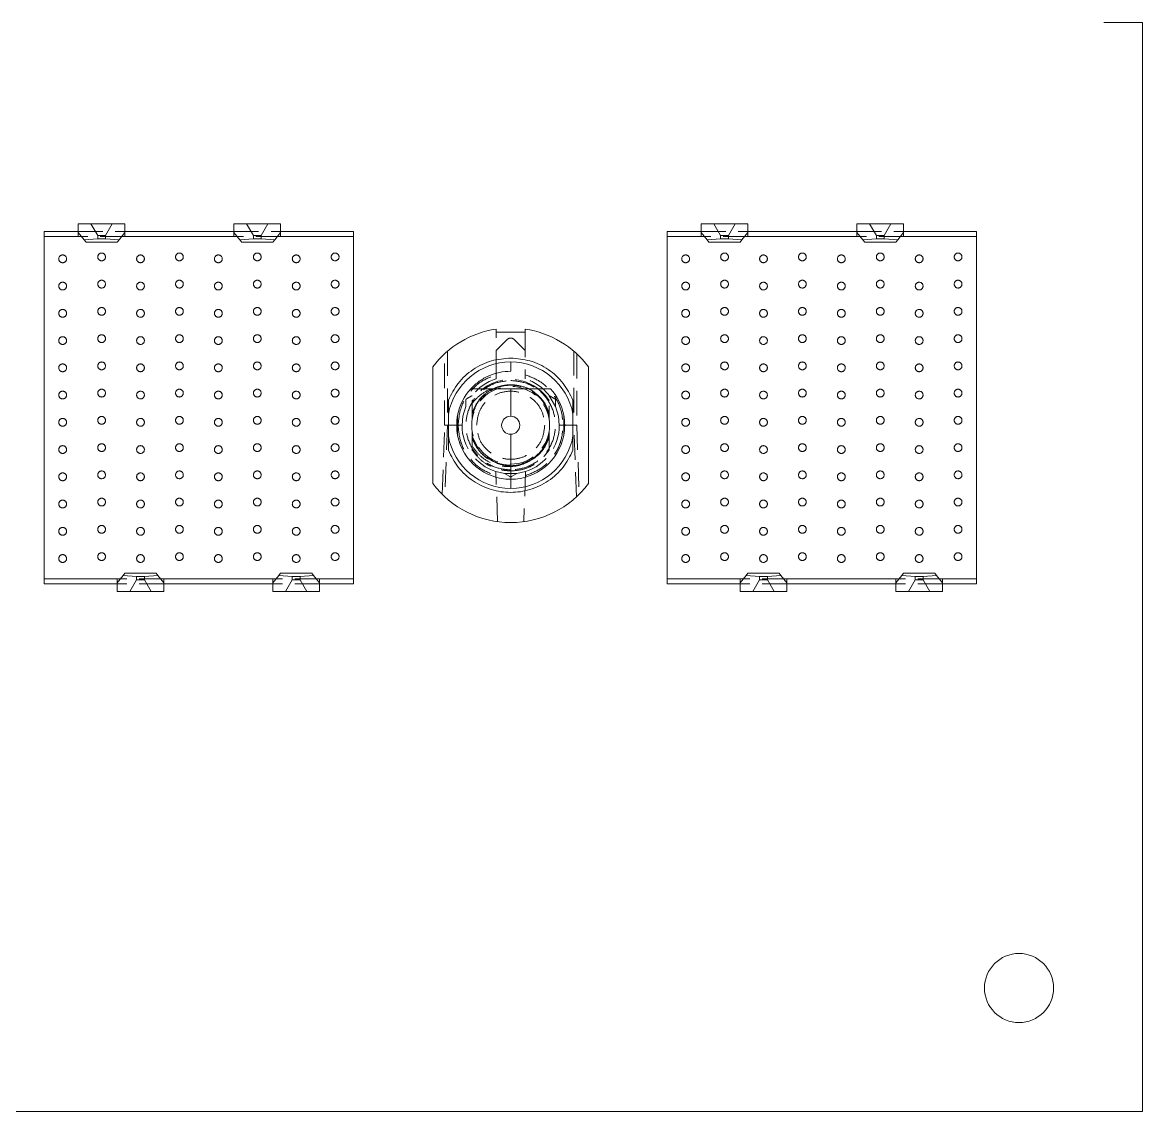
# Model space of a CAD drawing. Header units: millimetres. Extents: x 5 to 589, y 5 to 415.
# Drawn here: x 450.9 to 508.5, y 96.4 to 152.4 of the extents above; entities that cross this region are included whole.
import ezdxf

# ---------------------------------------------------------------- set-up
doc = ezdxf.new("R2010")
doc.units = ezdxf.units.MM
doc.linetypes.add('HIDDEN', pattern=[1.905, 1.27, -0.635])

msp = doc.modelspace()

# ---------------------------------------------------------------- linework, layer by layer
at = {"color": 7, "linetype": 'Continuous', "lineweight": 15}
for p, q in [((506.457, 152.364), (508.457, 152.364)), ((508.457, 96.394), (508.457, 152.364)), ((452.017, 141.614), (453.767, 141.614)), ((452.017, 141.614), (452.017, 141.364)), ((453.767, 141.564), (453.767, 142.014)), ((453.767, 142.014), (454.421, 142.014)), ((454.421, 142.014), (454.767, 141.414)), ((454.421, 142.014), (455.513, 142.014)), ((455.167, 141.414), (455.513, 142.014)), ((455.513, 142.014), (456.167, 142.014)), ((456.167, 142.014), (456.167, 141.564)), ((456.167, 141.614), (461.767, 141.614)), ((461.767, 141.564), (461.767, 142.014)), ((461.767, 142.014), (462.421, 142.014)), ((462.421, 142.014), (462.767, 141.414)), ((462.421, 142.014), (463.513, 142.014)), ((463.167, 141.414), (463.513, 142.014)), ((463.513, 142.014), (464.167, 142.014)), ((464.167, 142.014), (464.167, 141.564)), ((464.167, 141.614), (467.917, 141.614)), ((467.917, 141.614), (467.917, 141.364)), ((484.027, 141.614), (485.777, 141.614)), ((484.027, 141.614), (484.027, 141.364)), ((485.777, 141.564), (485.777, 142.014)), ((485.777, 142.014), (486.431, 142.014)), ((486.431, 142.014), (486.777, 141.414)), ((486.431, 142.014), (487.523, 142.014)), ((487.177, 141.414), (487.523, 142.014)), ((487.523, 142.014), (488.177, 142.014)), ((488.177, 142.014), (488.177, 141.564)), ((488.177, 141.614), (493.777, 141.614)), ((493.777, 141.564), (493.777, 142.014)), ((493.777, 142.014), (494.431, 142.014)), ((494.431, 142.014), (494.777, 141.414)), ((494.431, 142.014), (495.523, 142.014)), ((495.177, 141.414), (495.523, 142.014)), ((495.523, 142.014), (496.177, 142.014)), ((496.177, 142.014), (496.177, 141.564)), ((496.177, 141.614), (499.927, 141.614)), ((499.927, 141.614), (499.927, 141.364)), ((452.017, 141.364), (452.017, 123.764)), ((453.767, 141.364), (452.017, 141.364)), ((454.072, 141.183), (453.767, 141.564)), ((453.767, 141.364), (453.767, 141.564)), ((454.072, 141.183), (454.767, 141.244)), ((454.167, 141.064), (454.072, 141.183)), ((455.767, 141.064), (454.167, 141.064)), ((455.167, 141.414), (454.767, 141.414)), ((454.767, 141.414), (454.767, 141.244)), ((454.767, 141.244), (455.167, 141.244)), ((455.167, 141.244), (455.167, 141.414)), ((455.167, 141.244), (455.862, 141.183)), ((455.862, 141.183), (455.767, 141.064)), ((455.862, 141.183), (456.167, 141.564)), ((456.167, 141.564), (456.167, 141.364)), ((461.767, 141.364), (456.167, 141.364)), ((462.072, 141.183), (461.767, 141.564)), ((461.767, 141.364), (461.767, 141.564)), ((462.072, 141.183), (462.767, 141.244)), ((462.167, 141.064), (462.072, 141.183)), ((463.767, 141.064), (462.167, 141.064)), ((462.767, 141.414), (462.767, 141.244)), ((463.167, 141.414), (462.767, 141.414)), ((462.767, 141.244), (463.167, 141.244)), ((463.167, 141.244), (463.167, 141.414)), ((463.167, 141.244), (463.862, 141.183)), ((463.862, 141.183), (463.767, 141.064)), ((464.167, 141.564), (463.862, 141.183)), ((464.167, 141.564), (464.167, 141.364)), ((467.917, 141.364), (464.167, 141.364)), ((467.917, 123.764), (467.917, 141.364)), ((485.777, 141.364), (484.027, 141.364)), ((484.027, 141.364), (484.027, 123.764)), ((486.082, 141.183), (485.777, 141.564)), ((485.777, 141.364), (485.777, 141.564)), ((486.082, 141.183), (486.777, 141.244)), ((486.177, 141.064), (486.082, 141.183)), ((487.777, 141.064), (486.177, 141.064)), ((486.777, 141.414), (486.777, 141.244)), ((487.177, 141.414), (486.777, 141.414)), ((486.777, 141.244), (487.177, 141.244)), ((487.177, 141.244), (487.177, 141.414)), ((487.177, 141.244), (487.872, 141.183)), ((487.872, 141.183), (487.777, 141.064)), ((487.872, 141.183), (488.177, 141.564)), ((488.177, 141.564), (488.177, 141.364)), ((493.777, 141.364), (488.177, 141.364)), ((494.082, 141.183), (493.777, 141.564)), ((493.777, 141.364), (493.777, 141.564)), ((494.082, 141.183), (494.777, 141.244)), ((494.177, 141.064), (494.082, 141.183)), ((495.777, 141.064), (494.177, 141.064)), ((494.777, 141.414), (494.777, 141.244)), ((495.177, 141.414), (494.777, 141.414)), ((494.777, 141.244), (495.177, 141.244)), ((495.177, 141.244), (495.177, 141.414)), ((495.177, 141.244), (495.872, 141.183)), ((495.872, 141.183), (495.777, 141.064)), ((496.177, 141.564), (495.872, 141.183)), ((496.177, 141.564), (496.177, 141.364)), ((499.927, 141.364), (496.177, 141.364)), ((499.927, 123.764), (499.927, 141.364)), ((475.237, 136.607), (475.237, 136.439)), ((476.737, 136.439), (475.237, 136.439)), ((476.737, 136.607), (476.737, 136.439)), ((475.987, 134.914), (475.987, 134.439)), ((471.987, 134.664), (471.987, 128.664)), ((479.987, 128.664), (479.987, 134.664)), ((475.987, 132.129), (475.987, 133.539)), ((475.987, 128.889), (475.987, 131.199)), ((475.987, 128.889), (475.987, 128.414)), ((452.017, 123.764), (455.767, 123.764)), ((452.017, 123.764), (452.017, 123.514)), ((456.072, 123.945), (455.767, 123.564)), ((455.767, 123.564), (455.767, 123.764)), ((456.072, 123.945), (456.167, 124.064)), ((456.767, 123.884), (456.072, 123.945)), ((456.167, 124.064), (457.767, 124.064)), ((457.167, 123.884), (456.767, 123.884)), ((456.767, 123.884), (456.767, 123.714)), ((457.862, 123.945), (457.167, 123.884)), ((457.167, 123.714), (457.167, 123.884)), ((457.767, 124.064), (457.862, 123.945)), ((457.862, 123.945), (458.167, 123.564)), ((458.167, 123.764), (463.767, 123.764)), ((458.167, 123.764), (458.167, 123.564)), ((463.767, 123.564), (464.071, 123.945)), ((463.767, 123.564), (463.767, 123.764)), ((464.071, 123.945), (464.167, 124.064)), ((464.767, 123.884), (464.071, 123.945)), ((464.167, 124.064), (465.767, 124.064)), ((465.167, 123.884), (464.767, 123.884)), ((464.767, 123.884), (464.767, 123.714)), ((465.862, 123.945), (465.167, 123.884)), ((465.167, 123.714), (465.167, 123.884)), ((465.767, 124.064), (465.862, 123.945)), ((465.862, 123.945), (466.167, 123.564)), ((466.167, 123.764), (467.917, 123.764)), ((466.167, 123.764), (466.167, 123.564)), ((467.917, 123.514), (467.917, 123.764)), ((484.027, 123.764), (487.777, 123.764)), ((484.027, 123.764), (484.027, 123.514)), ((488.082, 123.945), (487.777, 123.564)), ((487.777, 123.564), (487.777, 123.764)), ((488.082, 123.945), (488.177, 124.064)), ((488.777, 123.884), (488.082, 123.945)), ((488.177, 124.064), (489.777, 124.064)), ((489.177, 123.884), (488.777, 123.884)), ((488.777, 123.884), (488.777, 123.714)), ((489.872, 123.945), (489.177, 123.884)), ((489.177, 123.714), (489.177, 123.884)), ((489.777, 124.064), (489.872, 123.945)), ((489.872, 123.945), (490.177, 123.564)), ((490.177, 123.764), (495.777, 123.764)), ((490.177, 123.764), (490.177, 123.564)), ((495.777, 123.564), (496.081, 123.945)), ((495.777, 123.564), (495.777, 123.764)), ((496.081, 123.945), (496.177, 124.064)), ((496.777, 123.884), (496.081, 123.945)), ((496.177, 124.064), (497.777, 124.064)), ((496.777, 123.884), (496.777, 123.714)), ((497.177, 123.884), (496.777, 123.884)), ((497.872, 123.945), (497.177, 123.884)), ((497.177, 123.714), (497.177, 123.884)), ((497.777, 124.064), (497.872, 123.945)), ((497.872, 123.945), (498.177, 123.564)), ((498.177, 123.764), (499.927, 123.764)), ((498.177, 123.764), (498.177, 123.564)), ((499.927, 123.514), (499.927, 123.764)), ((452.017, 123.514), (455.767, 123.514)), ((455.767, 123.114), (455.767, 123.564)), ((456.767, 123.714), (456.421, 123.114)), ((456.767, 123.714), (457.167, 123.714)), ((457.513, 123.114), (457.167, 123.714)), ((458.167, 123.564), (458.167, 123.114)), ((463.767, 123.514), (458.167, 123.514)), ((463.767, 123.114), (463.767, 123.564)), ((464.767, 123.714), (464.421, 123.114)), ((464.767, 123.714), (465.167, 123.714)), ((465.513, 123.114), (465.167, 123.714)), ((466.167, 123.564), (466.167, 123.114)), ((467.917, 123.514), (466.167, 123.514)), ((484.027, 123.514), (487.777, 123.514)), ((487.777, 123.114), (487.777, 123.564)), ((488.777, 123.714), (488.431, 123.114)), ((488.777, 123.714), (489.177, 123.714)), ((489.523, 123.114), (489.177, 123.714)), ((490.177, 123.564), (490.177, 123.114)), ((495.777, 123.514), (490.177, 123.514)), ((495.777, 123.114), (495.777, 123.564)), ((496.777, 123.714), (496.431, 123.114)), ((496.777, 123.714), (497.177, 123.714)), ((497.523, 123.114), (497.177, 123.714)), ((498.177, 123.564), (498.177, 123.114)), ((499.927, 123.514), (498.177, 123.514)), ((456.421, 123.114), (455.767, 123.114)), ((457.513, 123.114), (456.421, 123.114)), ((458.167, 123.114), (457.513, 123.114)), ((464.421, 123.114), (463.767, 123.114)), ((465.513, 123.114), (464.421, 123.114)), ((466.167, 123.114), (465.513, 123.114)), ((488.431, 123.114), (487.777, 123.114)), ((489.523, 123.114), (488.431, 123.114)), ((490.177, 123.114), (489.523, 123.114)), ((496.431, 123.114), (495.777, 123.114)), ((497.523, 123.114), (496.431, 123.114)), ((498.177, 123.114), (497.523, 123.114)), ((76.657, 96.394), (508.457, 96.394))]:
    msp.add_line(p, q, dxfattribs=at)
at = {"color": 7, "linetype": 'HIDDEN', "lineweight": 0}
for p, q in [((453.767, 141.614), (456.167, 141.614)), ((461.767, 141.614), (464.167, 141.614)), ((485.777, 141.614), (488.177, 141.614)), ((493.777, 141.614), (496.177, 141.614)), ((456.167, 141.364), (453.767, 141.364)), ((464.167, 141.364), (461.767, 141.364)), ((488.177, 141.364), (485.777, 141.364)), ((496.177, 141.364), (493.777, 141.364)), ((475.237, 134.258), (475.237, 136.439)), ((476.737, 136.439), (476.737, 134.258)), ((475.237, 135.499), (475.81, 136.072)), ((476.164, 136.072), (476.737, 135.499)), ((472.593, 131.664), (472.593, 135.335)), ((472.737, 135.464), (472.737, 132.314)), ((479.237, 132.314), (479.237, 135.464)), ((479.381, 135.335), (479.381, 131.664)), ((477.385, 133.553), (477.962, 132.937)), ((478.295, 132.624), (477.972, 133.183)), ((474.012, 132.937), (474.012, 131.979)), ((474.012, 132.665), (474.012, 132.315)), ((474.174, 132.63), (474.012, 132.315)), ((474.012, 132.23), (474.159, 132.543)), ((477.668, 132.887), (477.962, 132.315)), ((477.668, 132.886), (477.962, 132.315)), ((477.802, 132.569), (477.962, 132.23)), ((477.962, 132.315), (477.838, 132.556)), ((477.962, 132.665), (477.962, 132.315)), ((477.962, 131.979), (477.962, 132.23)), ((472.468, 128.111), (472.593, 131.664)), ((472.737, 131.664), (472.593, 131.664)), ((472.737, 131.664), (472.608, 127.978)), ((472.737, 131.664), (473.287, 131.664)), ((473.487, 131.664), (473.287, 131.664)), ((474.012, 131.349), (474.012, 130.591)), ((477.962, 131.098), (477.962, 131.349)), ((478.687, 131.664), (478.487, 131.664)), ((478.687, 131.664), (479.237, 131.664)), ((479.366, 127.978), (479.237, 131.664)), ((479.237, 131.664), (479.381, 131.664)), ((479.381, 131.664), (479.505, 128.111)), ((474.274, 130.541), (474.012, 131.098)), ((474.274, 130.541), (474.012, 131.098)), ((474.012, 131.013), (474.012, 130.39)), ((474.012, 131.013), (474.219, 130.61)), ((477.962, 131.098), (477.601, 130.392)), ((477.962, 131.013), (477.698, 130.499)), ((477.698, 130.499), (477.962, 131.013)), ((477.962, 131.013), (477.698, 130.499)), ((477.962, 131.098), (477.711, 130.566)), ((477.962, 131.098), (477.711, 130.566)), ((477.732, 130.566), (477.962, 131.013)), ((477.962, 130.39), (477.962, 131.013)), ((478.712, 131.139), (478.712, 131.139)), ((474.012, 130.39), (474.241, 130.117)), ((477.756, 130.144), (477.962, 130.39)), ((474.947, 129.863), (475.307, 129.705)), ((475.312, 126.71), (475.222, 129.284)), ((475.664, 129.185), (475.222, 129.284)), ((475.498, 129.375), (475.987, 129.314)), ((475.937, 129.027), (475.664, 129.185)), ((475.664, 129.185), (476.31, 129.185)), ((475.987, 129.314), (476.21, 129.342)), ((476.31, 129.185), (476.037, 129.027)), ((476.752, 129.284), (476.31, 129.185)), ((476.752, 129.284), (476.662, 126.71)), ((458.167, 123.764), (455.767, 123.764)), ((466.167, 123.764), (463.767, 123.764)), ((490.177, 123.764), (487.777, 123.764)), ((498.177, 123.764), (495.777, 123.764)), ((458.167, 123.514), (455.767, 123.514)), ((466.167, 123.514), (463.767, 123.514)), ((490.177, 123.514), (487.777, 123.514)), ((498.177, 123.514), (495.777, 123.514))]:
    msp.add_line(p, q, dxfattribs=at)
at = {"color": 7, "linetype": 'HIDDEN', "lineweight": 0, "flags": 128}
for points in [[(475.211, 133.593), (475.239, 133.597), (475.248, 133.597), (475.25, 133.597), (475.251, 133.596), (475.251, 133.596), (475.251, 133.596), (475.251, 133.596), (475.251, 133.596), (475.251, 133.596), (475.251, 133.596), (475.251, 133.596), (475.251, 133.596), (475.251, 133.596), (475.251, 133.596), (475.251, 133.596), (475.251, 133.596), (475.251, 133.596), (475.251, 133.596), (475.251, 133.596), (475.251, 133.596), (475.251, 133.596), (475.251, 133.596), (475.251, 133.596), (475.251, 133.596), (475.251, 133.596), (475.251, 133.596), (475.251, 133.596), (475.251, 133.595), (475.251, 133.595), (475.25, 133.594), (475.248, 133.592), (475.118, 133.528), (474.955, 133.44)], [(473.487, 131.664), (473.531, 132.13), (473.679, 132.624)], [(474.012, 132.937), (474.012, 132.937)], [(474.012, 132.937), (474.012, 132.937)], [(474.012, 132.937), (474.012, 132.937)], [(474.012, 132.937), (474.012, 132.937)], [(474.012, 132.937), (474.012, 132.937)], [(474.012, 132.937), (474.012, 132.937)], [(474.012, 132.937), (474.012, 132.937)], [(474.012, 132.937), (474.012, 132.937)], [(477.962, 132.937), (477.962, 132.937)], [(478.295, 132.624), (478.443, 132.13), (478.487, 131.664)], [(474.012, 131.979), (474.012, 131.979)], [(477.962, 132.23), (477.962, 132.23)], [(477.962, 132.23), (477.962, 132.23)], [(477.962, 132.23), (477.962, 132.23)], [(477.962, 132.23), (477.962, 132.23)], [(477.962, 132.23), (477.962, 132.23)], [(474.012, 131.349), (474.012, 131.349)], [(477.962, 131.098), (477.962, 131.098)], [(477.962, 131.098), (477.962, 131.098)], [(477.962, 131.098), (477.962, 131.098)], [(477.962, 131.098), (477.962, 131.098)], [(477.962, 131.098), (477.962, 131.098)], [(477.962, 131.098), (477.962, 131.098)], [(477.962, 131.098), (477.962, 131.098)], [(477.962, 131.098), (477.962, 131.098)], [(474.012, 130.39), (474.012, 130.39)], [(474.012, 130.39), (474.012, 130.39)], [(474.012, 130.39), (474.012, 130.39)], [(474.012, 130.39), (474.012, 130.39)], [(474.012, 130.39), (474.012, 130.39)], [(474.012, 130.39), (474.012, 130.39)], [(474.012, 130.39), (474.012, 130.39)], [(474.208, 130.637), (474.208, 130.637)], [(477.962, 130.39), (477.962, 130.39)], [(474.96, 129.885), (474.96, 129.885)]]:
    msp.add_lwpolyline(points, dxfattribs=at)
at = {"color": 7, "linetype": 'HIDDEN', "lineweight": 0}
for centre, radius in [((454.967, 140.314), 0.2), ((458.967, 140.314), 0.2), ((462.967, 140.314), 0.2), ((466.967, 140.314), 0.2), ((486.977, 140.314), 0.2), ((490.977, 140.314), 0.2), ((494.977, 140.314), 0.2), ((498.977, 140.314), 0.2), ((452.967, 140.214), 0.2), ((456.967, 140.214), 0.2), ((460.967, 140.214), 0.2), ((464.967, 140.214), 0.2), ((484.977, 140.214), 0.2), ((488.977, 140.214), 0.2), ((492.977, 140.214), 0.2), ((496.977, 140.214), 0.2), ((452.967, 138.814), 0.2), ((454.967, 138.914), 0.2), ((456.967, 138.814), 0.2), ((458.967, 138.914), 0.2), ((460.967, 138.814), 0.2), ((462.967, 138.914), 0.2), ((464.967, 138.814), 0.2), ((466.967, 138.914), 0.2), ((484.977, 138.814), 0.2), ((486.977, 138.914), 0.2), ((488.977, 138.814), 0.2), ((490.977, 138.914), 0.2), ((492.977, 138.814), 0.2), ((494.977, 138.914), 0.2), ((496.977, 138.814), 0.2), ((498.977, 138.914), 0.2), ((452.967, 137.414), 0.2), ((454.967, 137.514), 0.2), ((456.967, 137.414), 0.2), ((458.967, 137.514), 0.2), ((460.967, 137.414), 0.2), ((462.967, 137.514), 0.2), ((464.967, 137.414), 0.2), ((466.967, 137.514), 0.2), ((484.977, 137.414), 0.2), ((486.977, 137.514), 0.2), ((488.977, 137.414), 0.2), ((490.977, 137.514), 0.2), ((492.977, 137.414), 0.2), ((494.977, 137.514), 0.2), ((496.977, 137.414), 0.2), ((498.977, 137.514), 0.2), ((452.967, 136.014), 0.2), ((454.967, 136.114), 0.2), ((456.967, 136.014), 0.2), ((458.967, 136.114), 0.2), ((460.967, 136.014), 0.2), ((462.967, 136.114), 0.2), ((464.967, 136.014), 0.2), ((466.967, 136.114), 0.2), ((484.977, 136.014), 0.2), ((486.977, 136.114), 0.2), ((488.977, 136.014), 0.2), ((490.977, 136.114), 0.2), ((492.977, 136.014), 0.2), ((494.977, 136.114), 0.2), ((496.977, 136.014), 0.2), ((498.977, 136.114), 0.2), ((452.967, 134.614), 0.2), ((454.967, 134.714), 0.2), ((456.967, 134.614), 0.2), ((458.967, 134.714), 0.2), ((460.967, 134.614), 0.2), ((462.967, 134.714), 0.2), ((464.967, 134.614), 0.2), ((466.967, 134.714), 0.2), ((484.977, 134.614), 0.2), ((486.977, 134.714), 0.2), ((488.977, 134.614), 0.2), ((490.977, 134.714), 0.2), ((492.977, 134.614), 0.2), ((494.977, 134.714), 0.2), ((496.977, 134.614), 0.2), ((498.977, 134.714), 0.2), ((475.987, 131.664), 2), ((452.967, 133.214), 0.2), ((454.967, 133.314), 0.2), ((456.967, 133.214), 0.2), ((458.967, 133.314), 0.2), ((460.967, 133.214), 0.2), ((462.967, 133.314), 0.2), ((464.967, 133.214), 0.2), ((466.967, 133.314), 0.2), ((484.977, 133.214), 0.2), ((486.977, 133.314), 0.2), ((488.977, 133.214), 0.2), ((490.977, 133.314), 0.2), ((492.977, 133.214), 0.2), ((494.977, 133.314), 0.2), ((496.977, 133.214), 0.2), ((498.977, 133.314), 0.2), ((452.967, 131.814), 0.2), ((454.967, 131.914), 0.2), ((456.967, 131.814), 0.2), ((458.967, 131.914), 0.2), ((460.967, 131.814), 0.2), ((462.967, 131.914), 0.2), ((464.967, 131.814), 0.2), ((466.967, 131.914), 0.2), ((484.977, 131.814), 0.2), ((486.977, 131.914), 0.2), ((488.977, 131.814), 0.2), ((490.977, 131.914), 0.2), ((492.977, 131.814), 0.2), ((494.977, 131.914), 0.2), ((496.977, 131.814), 0.2), ((498.977, 131.914), 0.2), ((454.967, 130.514), 0.2), ((458.967, 130.514), 0.2), ((462.967, 130.514), 0.2), ((466.967, 130.514), 0.2), ((486.977, 130.514), 0.2), ((490.977, 130.514), 0.2), ((494.977, 130.514), 0.2), ((498.977, 130.514), 0.2), ((452.967, 130.414), 0.2), ((456.967, 130.414), 0.2), ((460.967, 130.414), 0.2), ((464.967, 130.414), 0.2), ((484.977, 130.414), 0.2), ((488.977, 130.414), 0.2), ((492.977, 130.414), 0.2), ((496.977, 130.414), 0.2), ((452.967, 129.014), 0.2), ((454.967, 129.114), 0.2), ((456.967, 129.014), 0.2), ((458.967, 129.114), 0.2), ((460.967, 129.014), 0.2), ((462.967, 129.114), 0.2), ((464.967, 129.014), 0.2), ((466.967, 129.114), 0.2), ((484.977, 129.014), 0.2), ((486.977, 129.114), 0.2), ((488.977, 129.014), 0.2), ((490.977, 129.114), 0.2), ((492.977, 129.014), 0.2), ((494.977, 129.114), 0.2), ((496.977, 129.014), 0.2), ((498.977, 129.114), 0.2), ((452.967, 127.614), 0.2), ((454.967, 127.714), 0.2), ((456.967, 127.614), 0.2), ((458.967, 127.714), 0.2), ((460.967, 127.614), 0.2), ((462.967, 127.714), 0.2), ((464.967, 127.614), 0.2), ((466.967, 127.714), 0.2), ((484.977, 127.614), 0.2), ((486.977, 127.714), 0.2), ((488.977, 127.614), 0.2), ((490.977, 127.714), 0.2), ((492.977, 127.614), 0.2), ((494.977, 127.714), 0.2), ((496.977, 127.614), 0.2), ((498.977, 127.714), 0.2), ((452.967, 126.214), 0.2), ((454.967, 126.314), 0.2), ((456.967, 126.214), 0.2), ((458.967, 126.314), 0.2), ((460.967, 126.214), 0.2), ((462.967, 126.314), 0.2), ((464.967, 126.214), 0.2), ((466.967, 126.314), 0.2), ((484.977, 126.214), 0.2), ((486.977, 126.314), 0.2), ((488.977, 126.214), 0.2), ((490.977, 126.314), 0.2), ((492.977, 126.214), 0.2), ((494.977, 126.314), 0.2), ((496.977, 126.214), 0.2), ((498.977, 126.314), 0.2), ((452.967, 124.814), 0.2), ((454.967, 124.914), 0.2), ((456.967, 124.814), 0.2), ((458.967, 124.914), 0.2), ((460.967, 124.814), 0.2), ((462.967, 124.914), 0.2), ((464.967, 124.814), 0.2), ((466.967, 124.914), 0.2), ((484.977, 124.814), 0.2), ((486.977, 124.914), 0.2), ((488.977, 124.814), 0.2), ((490.977, 124.914), 0.2), ((492.977, 124.814), 0.2), ((494.977, 124.914), 0.2), ((496.977, 124.814), 0.2), ((498.977, 124.914), 0.2)]:
    msp.add_circle(centre, radius, dxfattribs=at)
at = {"color": 7, "linetype": 'Continuous', "lineweight": 15}
msp.add_circle((502.107, 102.744), 1.775, dxfattribs=at)
for radius, start, end in [(5, 98.62693, 143.1301), (5, 36.8699, 81.37307), (3.25, 90, 169.93673), (3.25, 10.06327, 90), (2.775, 137.49336, 169.10705), (2.775, 10.89324, 42.50663), (2.775, 169.10668, 190.89376), (0.465, 90, 270), (0.465, 270, 90), (2.775, 349.10676, 10.89295), (3.25, 190.06327, 270), (2.775, 190.89295, 270), (2.775, 270, 349.10705), (3.25, 270, 349.93673), (5, 216.8699, 323.1301)]:
    msp.add_arc((475.987, 131.664), radius, start, end, dxfattribs=at)
at = {"color": 7, "linetype": 'HIDDEN', "lineweight": 0}
for radius, start, end in [(2.5, 107.4576, 142.57976), (2.35, 53.50581, 147.18508), (2.5, 37.42024, 72.5424), (2.5, 180, 252.18431), (2.5, 287.81569, 0)]:
    msp.add_arc((475.987, 131.664), radius, start, end, dxfattribs=at)
for points, knots in [([(475.81, 136.072), (475.836, 136.092), (475.888, 136.133), (475.987, 136.151), (476.086, 136.133), (476.138, 136.092), (476.164, 136.072)], [0, 0, 0, 0, 0.250005, 0.5, 0.749995, 1, 1, 1, 1]), ([(473.287, 131.664), (473.313, 131.946), (473.366, 132.527), (473.793, 133.313), (474.43, 133.942), (474.973, 134.154), (475.237, 134.258)], [0, 0, 0, 0, 0.243393, 0.500001, 0.756609, 1, 1, 1, 1]), ([(475.237, 134.258), (475.237, 134.23), (475.237, 134.175), (475.237, 134.106), (475.237, 134.057), (475.237, 134.052), (475.237, 134.049)], [0, 0, 0, 0, 0.25862, 0.513613, 0.756095, 1, 1, 1, 1]), ([(476.737, 134.258), (477.001, 134.154), (477.544, 133.942), (478.18, 133.313), (478.608, 132.527), (478.661, 131.946), (478.687, 131.664)], [0, 0, 0, 0, 0.243391, 0.499999, 0.756607, 1, 1, 1, 1]), ([(476.737, 134.258), (476.737, 134.23), (476.737, 134.175), (476.737, 134.107), (476.737, 134.057), (476.737, 134.052), (476.737, 134.049)], [0, 0, 0, 0, 0.2581036, 0.5126077, 0.7555942, 1, 1, 1, 1]), ([(475.987, 129.364), (475.698, 129.395), (475.251, 129.442), (474.715, 129.729), (474.35, 130.026), (474.05, 130.392), (473.773, 130.928), (473.631, 131.664), (473.773, 132.4), (474.05, 132.936), (474.349, 133.302), (474.715, 133.599), (475.251, 133.885), (475.698, 133.933), (475.987, 133.964)], [0, 0, 0, 0, 0.119722, 0.184823, 0.25, 0.315102, 0.380278, 0.499999, 0.619721, 0.684823, 0.75, 0.815101, 0.880278, 1, 1, 1, 1]), ([(477.225, 133.33), (477.219, 133.336), (477.06, 133.496), (476.628, 133.664), (475.99, 133.78), (475.335, 133.674), (474.751, 133.376), (474.272, 132.915), (474.099, 132.515), (474.012, 132.315)], [0, 0, 0, 0, 0.006975, 0.172481, 0.337983, 0.503486, 0.668992, 0.834495, 1, 1, 1, 1]), ([(477.517, 133.039), (477.418, 133.149), (477.174, 133.419), (476.634, 133.672), (475.988, 133.778), (475.335, 133.675), (474.75, 133.376), (474.272, 132.915), (474.099, 132.515), (474.012, 132.315)], [0, 0, 0, 0, 0.101377, 0.251147, 0.400918, 0.55069, 0.700458, 0.85023, 1, 1, 1, 1]), ([(474.012, 132.315), (474.099, 132.515), (474.272, 132.915), (474.75, 133.376), (475.335, 133.675), (475.988, 133.779), (476.633, 133.67), (477.146, 133.437), (477.37, 133.192), (477.448, 133.108)], [0, 0, 0, 0, 0.153218, 0.306437, 0.459655, 0.612874, 0.766094, 0.919311, 1, 1, 1, 1]), ([(474.012, 132.315), (474.099, 132.515), (474.272, 132.915), (474.75, 133.376), (475.335, 133.675), (475.988, 133.778), (476.635, 133.672), (477.178, 133.417), (477.425, 133.142), (477.527, 133.029)], [0, 0, 0, 0, 0.149288, 0.298574, 0.447863, 0.597149, 0.746436, 0.895724, 1, 1, 1, 1]), ([(474.012, 132.315), (474.099, 132.515), (474.272, 132.915), (474.75, 133.376), (475.335, 133.675), (475.988, 133.778), (476.634, 133.672), (477.175, 133.419), (477.42, 133.147), (477.519, 133.037)], [0, 0, 0, 0, 0.149671, 0.299339, 0.44901, 0.598678, 0.748346, 0.898016, 1, 1, 1, 1]), ([(477.962, 132.315), (477.875, 132.515), (477.702, 132.915), (477.223, 133.376), (476.639, 133.675), (475.987, 133.778), (475.335, 133.675), (474.75, 133.376), (474.272, 132.915), (474.099, 132.515), (474.012, 132.315)], [0, 0, 0, 0, 0.125002, 0.250001, 0.375002, 0.500001, 0.625, 0.750001, 0.875, 1, 1, 1, 1]), ([(474.012, 132.23), (474.093, 132.437), (474.255, 132.85), (474.731, 133.333), (475.323, 133.647), (475.987, 133.754), (476.651, 133.647), (477.243, 133.333), (477.719, 132.85), (477.881, 132.437), (477.962, 132.23)], [0, 0, 0, 0, 0.124999, 0.25, 0.375, 0.5, 0.624999, 0.75, 0.874999, 1, 1, 1, 1]), ([(474.012, 132.23), (474.093, 132.437), (474.255, 132.85), (474.731, 133.333), (475.323, 133.647), (475.987, 133.754), (476.651, 133.647), (477.243, 133.333), (477.719, 132.85), (477.881, 132.437), (477.962, 132.23)], [0, 0, 0, 0, 0.125001, 0.250001, 0.375002, 0.500001, 0.624999, 0.750001, 0.875, 1, 1, 1, 1]), ([(474.012, 132.23), (474.093, 132.437), (474.255, 132.85), (474.731, 133.333), (475.323, 133.647), (475.987, 133.754), (476.651, 133.647), (477.243, 133.333), (477.719, 132.85), (477.881, 132.437), (477.962, 132.23)], [0, 0, 0, 0, 0.125001, 0.25, 0.375002, 0.5, 0.624998, 0.75, 0.874999, 1, 1, 1, 1]), ([(474.012, 132.803), (474.165, 132.97), (474.47, 133.303), (474.923, 133.518), (475.175, 133.584), (475.211, 133.593)], [0, 0, 0, 0, 0.4618339, 0.924146, 1, 1, 1, 1]), ([(475.987, 133.964), (476.276, 133.933), (476.723, 133.885), (477.259, 133.599), (477.624, 133.302), (477.923, 132.936), (478.201, 132.4), (478.343, 131.664), (478.201, 130.928), (477.924, 130.392), (477.624, 130.026), (477.259, 129.729), (476.723, 129.443), (476.276, 129.395), (475.987, 129.364)], [0, 0, 0, 0, 0.11972, 0.184823, 0.25, 0.315102, 0.380279, 0.5, 0.619722, 0.684823, 0.75, 0.815101, 0.88028, 1, 1, 1, 1]), ([(477.962, 132.937), (477.848, 133.099), (477.683, 133.333), (477.447, 133.49), (477.374, 133.539)], [0, 0, 0, 0, 0.6908174, 1, 1, 1, 1]), ([(473.679, 132.939), (473.679, 132.948), (473.681, 132.965), (473.691, 132.989), (473.707, 133.011), (473.721, 133.021), (473.729, 133.025)], [0, 0, 0, 0, 0.250814, 0.49998, 0.749233, 1, 1, 1, 1]), ([(474.001, 133.183), (474, 133.182), (473.998, 133.181), (473.977, 133.169), (473.925, 133.139), (473.838, 133.088), (473.767, 133.048), (473.729, 133.025)], [0, 0, 0, 0, 0.07411, 0.154923, 0.359906, 0.653732, 1, 1, 1, 1]), ([(474.237, 131.664), (474.263, 131.893), (474.316, 132.351), (474.721, 132.934), (475.299, 133.323), (475.987, 133.459), (476.675, 133.323), (477.253, 132.934), (477.658, 132.351), (477.711, 131.893), (477.737, 131.664)], [0, 0, 0, 0, 0.125, 0.25, 0.374999, 0.5, 0.624999, 0.75, 0.875, 1, 1, 1, 1]), ([(477.549, 132.999), (477.462, 133.091), (477.36, 133.199), (477.247, 133.303), (477.227, 133.325), (477.224, 133.332), (477.223, 133.334), (477.223, 133.335), (477.224, 133.335), (477.224, 133.336)], [0, 0, 0, 0, 0.8053634, 0.9459643, 0.9826914, 0.9932365, 0.9969223, 0.9985021, 1, 1, 1, 1]), ([(477.224, 133.336), (477.386, 133.194), (477.712, 132.911), (477.878, 132.514), (477.962, 132.315)], [0, 0, 0, 0, 0.500002, 1, 1, 1, 1]), ([(477.448, 133.108), (477.524, 133.039), (477.763, 132.824), (477.882, 132.521), (477.962, 132.315)], [0, 0, 0, 0, 0.321288, 1, 1, 1, 1]), ([(477.962, 132.23), (477.914, 132.369), (477.817, 132.648), (477.638, 132.882), (477.549, 132.999)], [0, 0, 0, 0, 0.5000023, 1, 1, 1, 1]), ([(478.245, 133.025), (478.174, 133.067), (478.08, 133.121), (477.997, 133.169), (477.975, 133.181), (477.973, 133.182), (477.972, 133.183)], [0, 0, 0, 0, 0.6387165, 0.8437589, 0.9250096, 1, 1, 1, 1]), ([(478.245, 133.025), (478.253, 133.021), (478.267, 133.011), (478.283, 132.989), (478.293, 132.965), (478.295, 132.948), (478.295, 132.939)], [0, 0, 0, 0, 0.250767, 0.50002, 0.749186, 1, 1, 1, 1]), ([(473.679, 132.939), (473.679, 132.857), (473.679, 132.748), (473.679, 132.652), (473.679, 132.627), (473.679, 132.625), (473.679, 132.624)], [0, 0, 0, 0, 0.638676, 0.843743, 0.924999, 1, 1, 1, 1]), ([(478.295, 132.939), (478.295, 132.857), (478.295, 132.748), (478.295, 132.652), (478.295, 132.627), (478.295, 132.625), (478.295, 132.624)], [0, 0, 0, 0, 0.638721, 0.843749, 0.925002, 1, 1, 1, 1]), ([(474.012, 132.23), (474.012, 132.23), (474.012, 132.231), (474.012, 132.238), (474.012, 132.264), (474.012, 132.293), (474.012, 132.315)], [0, 0, 0, 0, 0.068922, 0.145486, 0.344964, 1, 1, 1, 1]), ([(474.012, 132.23), (474.012, 132.23), (474.012, 132.231), (474.012, 132.238), (474.012, 132.264), (474.012, 132.293), (474.012, 132.315)], [0, 0, 0, 0, 0.068837, 0.145295, 0.344667, 1, 1, 1, 1]), ([(477.962, 132.315), (477.962, 132.293), (477.962, 132.265), (477.962, 132.238), (477.962, 132.231), (477.962, 132.23), (477.962, 132.23)], [0, 0, 0, 0, 0.659446, 0.855332, 0.930504, 1, 1, 1, 1]), ([(473.287, 131.664), (473.313, 131.382), (473.365, 130.803), (473.791, 130.018), (474.425, 129.389), (474.966, 129.176), (475.229, 129.072)], [0, 0, 0, 0, 0.24342, 0.499998, 0.756574, 1, 1, 1, 1]), ([(477.737, 131.664), (477.711, 131.435), (477.658, 130.977), (477.253, 130.394), (476.675, 130.005), (475.987, 129.868), (475.299, 130.005), (474.721, 130.394), (474.316, 130.977), (474.263, 131.435), (474.237, 131.664)], [0, 0, 0, 0, 0.125, 0.25, 0.375001, 0.5, 0.625001, 0.749999, 0.875, 1, 1, 1, 1]), ([(476.744, 129.072), (477.008, 129.176), (477.549, 129.389), (478.183, 130.018), (478.608, 130.803), (478.661, 131.382), (478.687, 131.664)], [0, 0, 0, 0, 0.2434223, 0.5000022, 0.7565783, 1, 1, 1, 1]), ([(474.012, 131.013), (474.012, 131.035), (474.012, 131.063), (474.012, 131.09), (474.012, 131.097), (474.012, 131.098), (474.012, 131.098)], [0, 0, 0, 0, 0.659285, 0.855239, 0.930487, 1, 1, 1, 1]), ([(474.012, 131.013), (474.012, 131.035), (474.012, 131.063), (474.012, 131.09), (474.012, 131.097), (474.012, 131.098), (474.012, 131.098)], [0, 0, 0, 0, 0.659565, 0.855399, 0.930574, 1, 1, 1, 1]), ([(477.601, 130.392), (477.473, 130.254), (477.217, 129.977), (476.708, 129.714), (476.154, 129.59), (475.586, 129.623), (475.047, 129.807), (474.581, 130.132), (474.21, 130.568), (474.078, 130.921), (474.012, 131.098)], [0, 0, 0, 0, 0.125001, 0.25, 0.374999, 0.5, 0.625001, 0.750001, 0.875, 1, 1, 1, 1]), ([(474.012, 131.013), (474.067, 130.876), (474.176, 130.601), (474.446, 130.245), (474.779, 129.951), (475.169, 129.735), (475.595, 129.605), (476.038, 129.57), (476.481, 129.624), (476.755, 129.735), (476.891, 129.791)], [0, 0, 0, 0, 0.125002, 0.250001, 0.375002, 0.500001, 0.625001, 0.750001, 0.875003, 1, 1, 1, 1]), ([(477.962, 131.013), (477.875, 130.813), (477.702, 130.413), (477.223, 129.952), (476.639, 129.653), (475.987, 129.55), (475.335, 129.653), (474.75, 129.952), (474.272, 130.413), (474.099, 130.813), (474.012, 131.013)], [0, 0, 0, 0, 0.125, 0.25, 0.375001, 0.500001, 0.625, 0.750001, 0.875001, 1, 1, 1, 1]), ([(476.816, 129.781), (476.949, 129.84), (477.282, 129.988), (477.7, 130.417), (477.875, 130.814), (477.962, 131.013)], [0, 0, 0, 0, 0.2522691, 0.6261342, 1, 1, 1, 1]), ([(477.962, 131.098), (477.884, 130.888), (477.741, 130.502), (477.437, 130.227), (477.298, 130.101)], [0, 0, 0, 0, 0.544507, 1, 1, 1, 1]), ([(477.962, 131.013), (477.879, 130.809), (477.739, 130.464), (477.462, 130.221), (477.349, 130.121)], [0, 0, 0, 0, 0.592105, 1, 1, 1, 1]), ([(477.962, 131.098), (477.962, 131.098), (477.962, 131.097), (477.962, 131.09), (477.962, 131.063), (477.962, 131.035), (477.962, 131.013)], [0, 0, 0, 0, 0.068869, 0.145435, 0.344933, 1, 1, 1, 1]), ([(477.962, 131.098), (477.962, 131.098), (477.962, 131.097), (477.962, 131.09), (477.962, 131.063), (477.962, 131.035), (477.962, 131.013)], [0, 0, 0, 0, 0.068937, 0.14558, 0.345186, 1, 1, 1, 1]), ([(474.012, 130.591), (474.129, 130.428), (474.362, 130.105), (474.855, 129.764), (475.406, 129.55), (475.794, 129.54), (475.987, 129.535)], [0, 0, 0, 0, 0.2550544, 0.5067407, 0.7550523, 1, 1, 1, 1]), ([(474.012, 130.39), (474.13, 130.234), (474.365, 129.92), (474.852, 129.582), (475.4, 129.356), (475.791, 129.328), (475.987, 129.314)], [0, 0, 0, 0, 0.25, 0.499996, 0.750002, 1, 1, 1, 1]), ([(475.987, 129.314), (476.182, 129.328), (476.574, 129.356), (477.122, 129.582), (477.608, 129.92), (477.844, 130.234), (477.962, 130.39)], [0, 0, 0, 0, 0.249999, 0.499998, 0.75, 1, 1, 1, 1]), ([(476.891, 129.791), (477.026, 129.874), (477.293, 130.038), (477.498, 130.275), (477.601, 130.392)], [0, 0, 0, 0, 0.502469, 1, 1, 1, 1]), ([(476.891, 129.791), (476.749, 129.723), (476.462, 129.587), (476.146, 129.552), (475.987, 129.535)], [0, 0, 0, 0, 0.497068, 1, 1, 1, 1]), ([(476.037, 129.027), (476.029, 129.024), (476.013, 129.016), (475.987, 129.013), (475.961, 129.016), (475.945, 129.024), (475.937, 129.027)], [0, 0, 0, 0, 0.24991, 0.499934, 0.749958, 1, 1, 1, 1])]:
    msp.add_open_spline(points, degree=3, knots=knots, dxfattribs=at)
at = {"color": 7, "linetype": 'Continuous', "lineweight": 15}
for points, knots in [([(472.787, 132.953), (472.938, 133.253), (473.247, 133.866), (474.032, 134.564), (474.974, 135.03), (475.658, 135.086), (475.993, 135.114)], [0, 0, 0, 0, 0.24439, 0.500001, 0.755611, 1, 1, 1, 1]), ([(475.993, 135.114), (476.326, 135.085), (477.009, 135.027), (477.946, 134.56), (478.728, 133.864), (479.036, 133.252), (479.187, 132.953)], [0, 0, 0, 0, 0.244426, 0.5, 0.755578, 1, 1, 1, 1]), ([(475.987, 134.439), (475.795, 134.427), (475.412, 134.405), (474.862, 134.22), (474.355, 133.94), (474.079, 133.673), (473.941, 133.539)], [0, 0, 0, 0, 0.249997, 0.499999, 0.75, 1, 1, 1, 1]), ([(475.987, 133.539), (475.792, 133.539), (475.288, 133.539), (474.606, 133.539), (474.157, 133.539), (473.941, 133.539)], [0, 0, 0, 0, 0.246526, 0.638137, 1, 1, 1, 1]), ([(478.033, 133.539), (477.595, 133.539), (476.992, 133.539), (476.203, 133.539), (475.987, 133.539)], [0, 0, 0, 0, 0.725758, 1, 1, 1, 1]), ([(472.787, 132.953), (472.787, 132.819), (472.787, 132.645), (472.787, 132.451), (472.787, 132.37), (472.787, 132.316), (472.787, 132.277), (472.787, 132.25), (472.787, 132.236), (472.787, 132.232), (472.787, 132.232), (472.787, 132.232)], [0, 0, 0, 0, 0.5219292, 0.6747084, 0.7796382, 0.8517345, 0.9016698, 0.9545678, 0.9758817, 0.993094, 1, 1, 1, 1]), ([(479.187, 132.953), (479.187, 132.819), (479.187, 132.645), (479.187, 132.451), (479.187, 132.37), (479.187, 132.316), (479.187, 132.277), (479.187, 132.25), (479.187, 132.236), (479.187, 132.232), (479.187, 132.232), (479.187, 132.232)], [0, 0, 0, 0, 0.5219292, 0.6747084, 0.7796382, 0.8517345, 0.9016698, 0.9545678, 0.9758817, 0.993094, 1, 1, 1, 1]), ([(472.787, 132.232), (472.787, 132.056), (472.787, 131.703), (472.787, 131.31), (472.787, 131.118), (472.787, 131.096)], [0, 0, 0, 0, 0.469096, 0.939612, 1, 1, 1, 1]), ([(473.262, 132.188), (473.262, 131.898), (473.262, 131.545), (473.262, 131.201), (473.262, 131.139)], [0, 0, 0, 0, 0.8215, 1, 1, 1, 1]), ([(478.712, 131.139), (478.712, 131.43), (478.712, 131.783), (478.712, 132.127), (478.712, 132.188)], [0, 0, 0, 0, 0.821487, 1, 1, 1, 1]), ([(479.187, 132.232), (479.187, 132.056), (479.187, 131.703), (479.187, 131.31), (479.187, 131.118), (479.187, 131.096)], [0, 0, 0, 0, 0.469096, 0.939612, 1, 1, 1, 1]), ([(472.787, 131.096), (472.787, 131.095), (472.787, 131.094), (472.787, 131.083), (472.787, 131.039), (472.787, 130.843), (472.787, 130.609), (472.787, 130.412), (472.787, 130.375)], [0, 0, 0, 0, 0.01693, 0.039302, 0.081695, 0.236193, 0.85216, 1, 1, 1, 1]), ([(479.187, 131.096), (479.187, 131.095), (479.187, 131.094), (479.187, 131.083), (479.187, 131.039), (479.187, 130.843), (479.187, 130.609), (479.187, 130.412), (479.187, 130.375)], [0, 0, 0, 0, 0.01693, 0.039302, 0.081695, 0.236193, 0.85216, 1, 1, 1, 1]), ([(479.187, 130.375), (479.036, 130.076), (478.727, 129.464), (477.944, 128.762), (477.004, 128.313), (475.987, 128.165), (474.97, 128.313), (474.03, 128.762), (473.247, 129.464), (472.938, 130.076), (472.787, 130.375)], [0, 0, 0, 0, 0.122204, 0.25, 0.377797, 0.5, 0.622204, 0.75, 0.877796, 1, 1, 1, 1])]:
    msp.add_open_spline(points, degree=3, knots=knots, dxfattribs=at)

doc.saveas('drawing.dxf')
